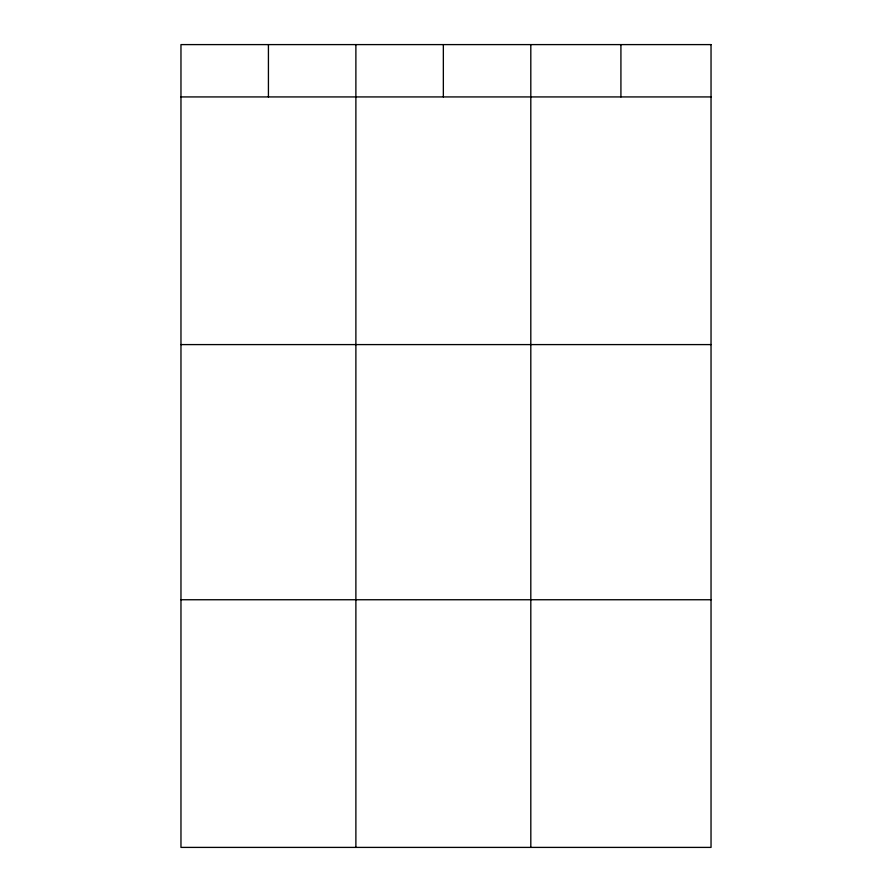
<?xml version="1.0" encoding="UTF-8"?>
<svg xmlns="http://www.w3.org/2000/svg" width="892" height="892" viewBox="0 0 892 892"><rect width="100%" height="100%" fill="white"/><g stroke="black" fill="none" stroke-linecap="round" stroke-linejoin="round"><path stroke-width="1.34" d="M180.965 96.927L711.036 96.927M180.965 344.591L711.036 344.591M180.965 599.747L711.036 599.747M620.921 44.6L620.921 96.927M530.807 44.6L530.807 847.4M443.346 44.6L443.346 96.927M355.886 44.6L355.886 847.4M268.425 44.6L268.425 96.927M711.036 44.6L180.965 44.6L180.965 847.4L711.036 847.4L711.036 44.6"/></g></svg>
